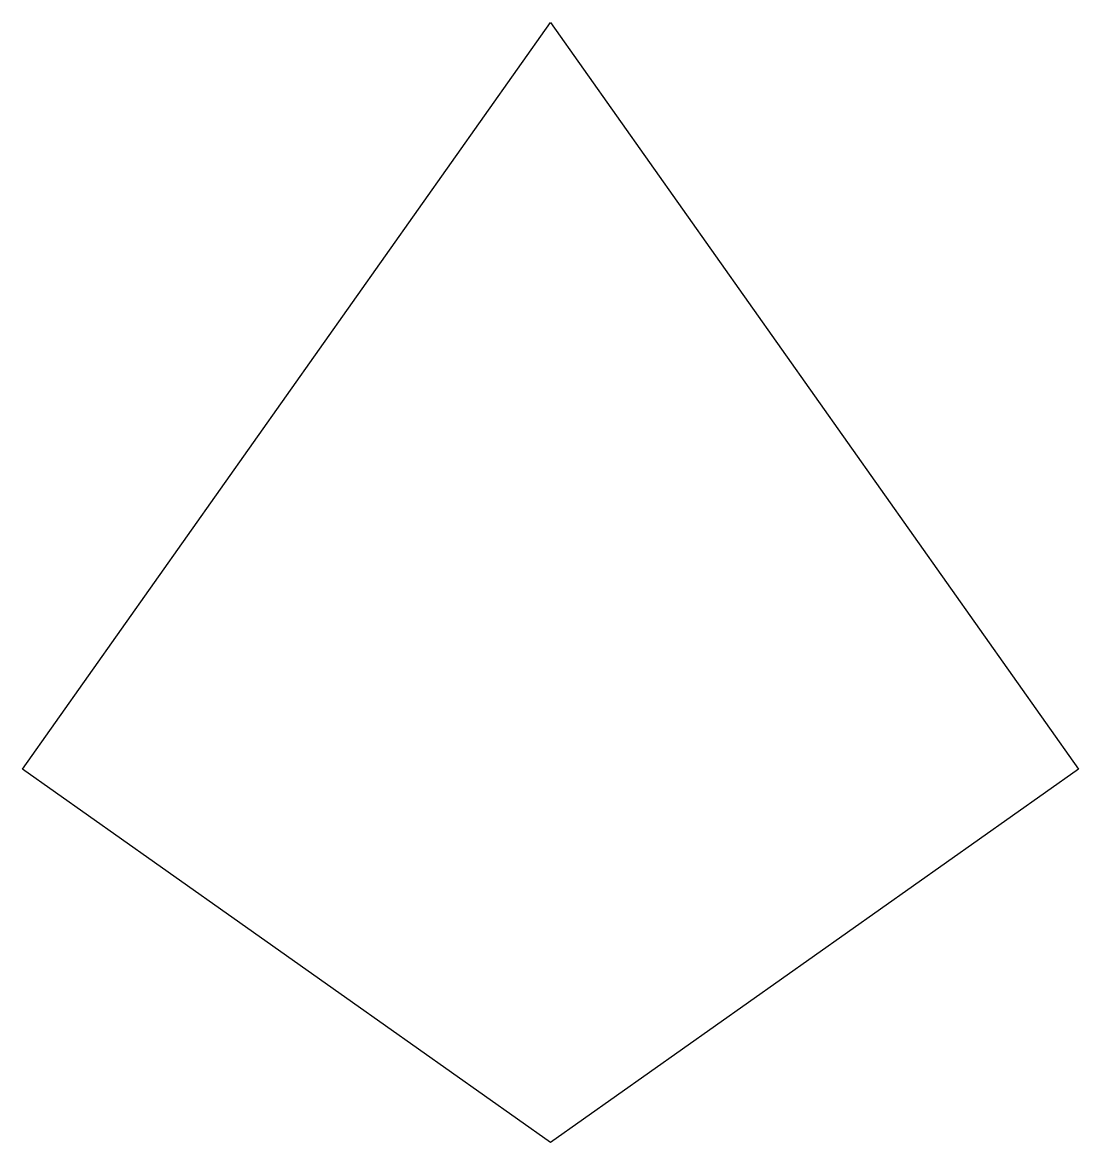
# Model space of a CAD drawing. Header units: metres. Extents: x -0.247 to 0.253, y 0.094 to 0.624.
import ezdxf

# ---------------------------------------------------------------- set-up
doc = ezdxf.new("R2010")
doc.units = ezdxf.units.M

msp = doc.modelspace()

# ---------------------------------------------------------------- linework, layer by layer
at = {"layer": 'grenadeSight.top'}
msp.add_3dface([(-0.24742, 0.270287, -0.162902), (0.002575, 0.623854, -0.516436), (0.25257, 0.270287, -0.162902), (0.002575, 0.093504, 0.013864)], dxfattribs=at)

doc.saveas('drawing.dxf')
